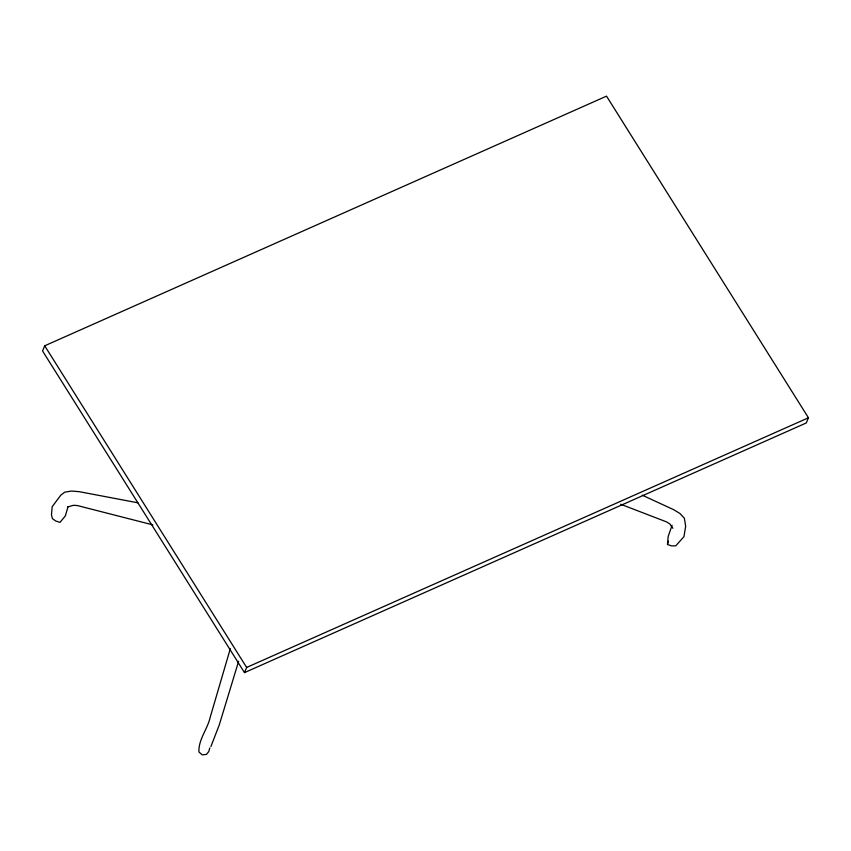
<?xml version="1.0" encoding="UTF-8"?>
<svg xmlns="http://www.w3.org/2000/svg" width="851" height="851" viewBox="0 0 851 851"><rect width="100%" height="100%" fill="white"/><g stroke="black" fill="none" stroke-linecap="round" stroke-linejoin="round"><path stroke-width="1.28" d="M67.963 506.856L65.378 515.866L60.006 522.376L55.794 521.035L52.4 518.61L51.464 514.749L52.166 506.739L60.825 495.133L64.719 492.176L71.548 491.059L79.239 491.676L137.936 502.813M209.825 747.912L208.761 751.593L206.421 754.422L202.208 754.858L198.943 752.029C198.24 739.689 207.591 729.126 210.218 717.202L230.323 648.643M667.79 543.406L668.429 541.151M238.631 661.227L219.281 724.892L210.92 746.508M44.709 345.804L42.55 350.974L244.482 672.62L806.291 422.947L808.45 417.788L606.518 96.142L44.709 345.804L246.641 667.45L244.482 672.62M672.067 525.29L668.163 536.524L667.461 544.534L671.673 545.874L675.768 545.842L683.959 536.651L685.672 526.216L684.353 518.206L679.949 513.504L673.609 509.653L642.25 495.186M67.772 506.898L73.516 505.292L77.356 505.558L152.893 524.897M246.641 667.45L808.45 417.788M620.719 504.26L666.567 521.897L669.748 523.865L672.896 528.301"/></g></svg>
